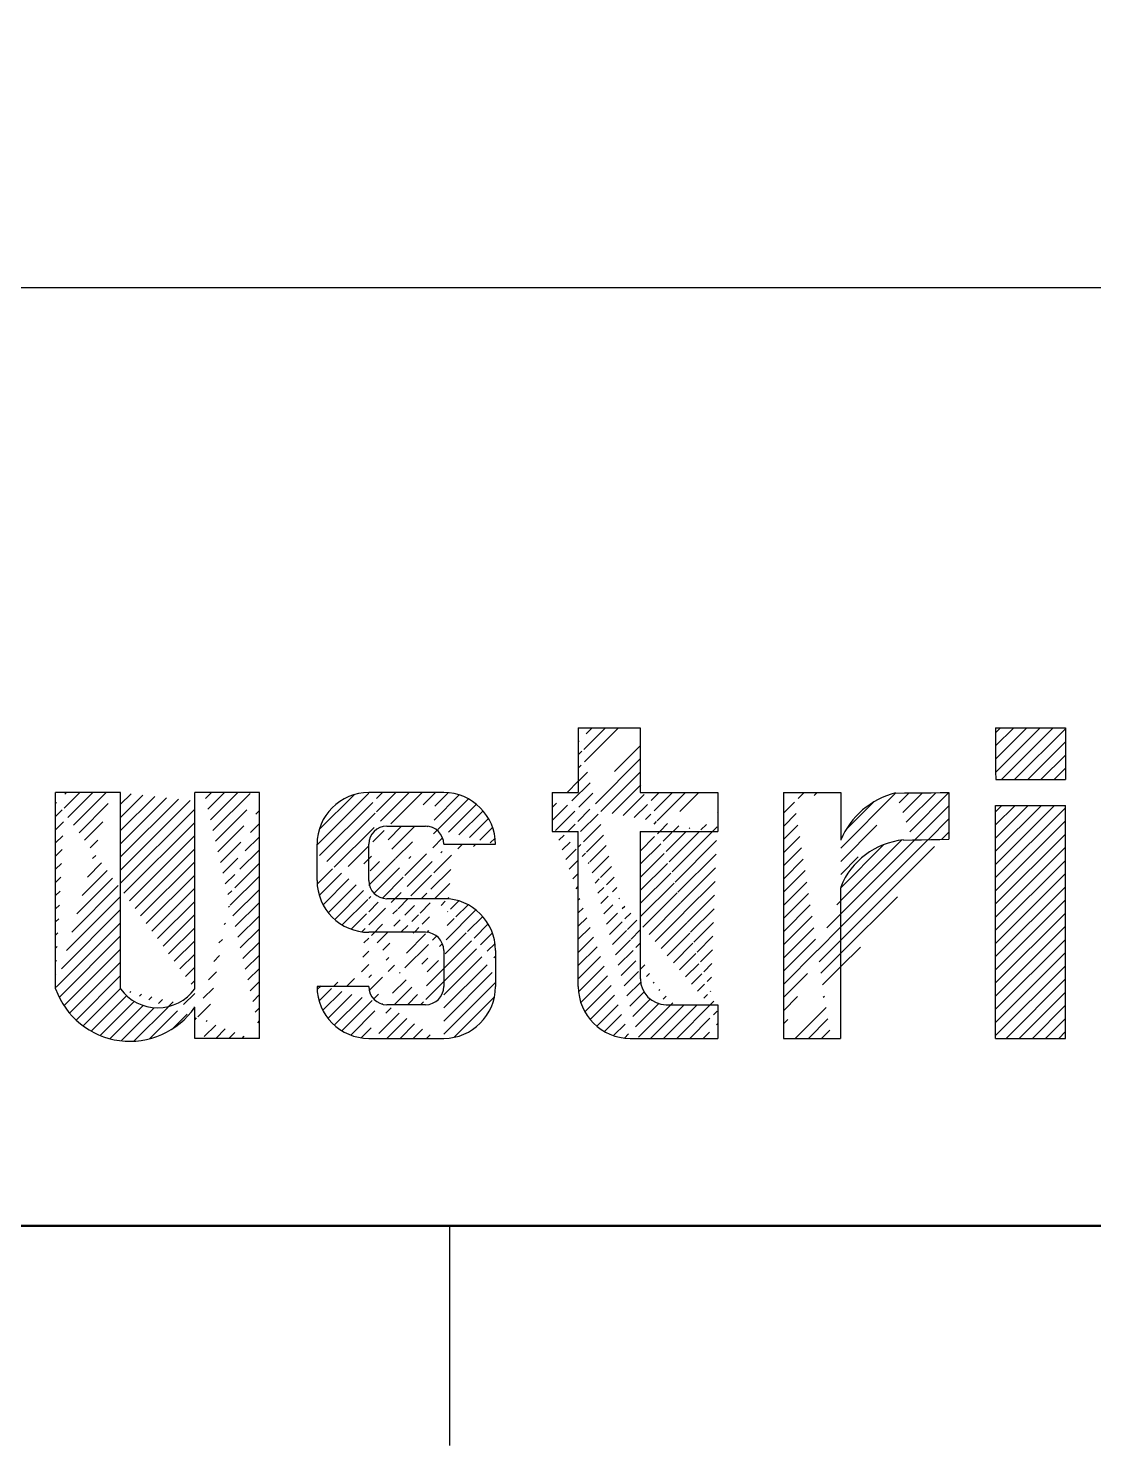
# Model space of a CAD drawing. Header units: millimetres. Extents: x 0 to 556, y 1 to 306.
# Drawn here: x 202.82 to 220.98, y 2.75 to 26.92 of the extents above; entities that cross this region are included whole.
import ezdxf
from ezdxf.enums import TextEntityAlignment as Align

# ---------------------------------------------------------------- set-up
doc = ezdxf.new("R2010")
doc.units = ezdxf.units.MM
doc.layers.add('LSIS LOGO', color=7, linetype='Continuous')
doc.layers.add('Sheet Line', color=3, linetype='Continuous')
doc.layers.add('Sheet Out Line', color=2, linetype='Continuous', lineweight=50)
doc.styles.add('WD_IEC', font='ISOCP2.shx', dxfattribs={"width": 1.1, "height": 2.4, "bigfont": 'whgtxt.shx'})
pattern_1 = [(45, (-164, -6.5), (-0.1122532, 0.1122532), [])]

# ---------------------------------------------------------------- blocks, each defined once
blk = doc.blocks.new('LSLOGO')
at = {"linetype": 'Continuous'}
h = blk.add_hatch(dxfattribs=at)
h.set_pattern_fill('ANSI31', color=256, scale=0.05, style=0)
h.set_pattern_definition(pattern_1)
edge = h.paths.add_edge_path()
edge.add_arc((49.696, 4.211), 0.441, 180, 270)
edge.add_line((48.198, 6.578), (48.198, 6.726))
edge.add_line((48.198, 6.432), (48.198, 6.578))
edge.add_line((48.198, 6.284), (48.198, 6.432))
edge.add_line((48.198, 6.138), (48.198, 6.284))
edge.add_line((48.198, 5.99), (48.198, 6.138))
edge.add_line((48.198, 5.844), (48.198, 5.99))
edge.add_line((48.198, 5.696), (48.198, 5.844))
edge.add_line((48.198, 5.549), (48.198, 5.696))
edge.add_line((48.198, 5.402), (48.198, 5.549))
edge.add_line((48.198, 5.255), (48.198, 5.402))
edge.add_line((48.198, 5.107), (48.198, 5.255))
edge.add_line((48.198, 4.961), (48.198, 5.107))
edge.add_line((48.198, 4.813), (48.198, 4.961))
edge.add_line((48.198, 4.667), (48.198, 4.813))
edge.add_line((48.198, 4.519), (48.198, 4.667))
edge.add_line((48.198, 4.373), (48.198, 4.519))
edge.add_line((48.198, 4.225), (48.198, 4.373))
edge.add_line((48.198, 4.079), (48.198, 4.225))
edge.add_arc((49.08, 4.078), 0.882, 180, 270)
edge.add_line((47.752, 6.891), (47.752, 6.726))
edge.add_line((47.752, 7.057), (47.752, 6.891))
edge.add_line((47.752, 7.221), (47.752, 7.057))
edge.add_line((47.752, 7.388), (47.752, 7.221))
edge.add_line((50.43, 6.726), (50.578, 6.726))
edge.add_line((50.284, 6.726), (50.43, 6.726))
edge.add_line((50.136, 6.726), (50.284, 6.726))
edge.add_line((49.99, 6.726), (50.136, 6.726))
edge.add_line((49.842, 6.726), (49.99, 6.726))
edge.add_line((49.696, 6.726), (49.842, 6.726))
edge.add_line((49.548, 6.726), (49.696, 6.726))
edge.add_line((49.402, 6.726), (49.548, 6.726))
edge.add_line((49.254, 6.726), (49.402, 6.726))
edge.add_line((50.43, 7.388), (50.578, 7.388))
edge.add_line((50.284, 7.388), (50.43, 7.388))
edge.add_line((50.136, 7.388), (50.284, 7.388))
edge.add_line((49.99, 7.388), (50.136, 7.388))
edge.add_line((49.842, 7.388), (49.99, 7.388))
edge.add_line((49.696, 7.388), (49.842, 7.388))
edge.add_line((49.548, 7.388), (49.696, 7.388))
edge.add_line((49.402, 7.388), (49.548, 7.388))
edge.add_line((49.254, 7.388), (49.402, 7.388))
edge.add_line((50.578, 3.34), (50.578, 3.196))
edge.add_line((50.578, 3.482), (50.578, 3.34))
edge.add_line((50.578, 3.625), (50.578, 3.482))
edge.add_line((50.578, 3.769), (50.578, 3.625))
edge.add_line((49.254, 7.545), (49.254, 7.388))
edge.add_line((49.254, 7.703), (49.254, 7.545))
edge.add_line((49.254, 7.86), (49.254, 7.703))
edge.add_line((49.254, 8.018), (49.254, 7.86))
edge.add_line((49.254, 8.176), (49.254, 8.018))
edge.add_line((49.254, 8.333), (49.254, 8.176))
edge.add_line((49.254, 8.491), (49.254, 8.333))
edge.add_line((48.049, 6.726), (48.198, 6.726))
edge.add_line((47.9, 6.726), (48.049, 6.726))
edge.add_line((47.752, 6.726), (47.9, 6.726))
edge.add_line((50.43, 3.769), (50.578, 3.769))
edge.add_line((50.284, 3.769), (50.43, 3.769))
edge.add_line((50.136, 3.769), (50.284, 3.769))
edge.add_line((49.99, 3.769), (50.136, 3.769))
edge.add_line((49.842, 3.769), (49.99, 3.769))
edge.add_line((49.696, 3.769), (49.842, 3.769))
edge.add_line((49.254, 4.359), (49.254, 4.211))
edge.add_line((49.254, 4.506), (49.254, 4.359))
edge.add_line((49.254, 4.654), (49.254, 4.506))
edge.add_line((49.254, 4.802), (49.254, 4.654))
edge.add_line((49.254, 4.95), (49.254, 4.802))
edge.add_line((49.254, 5.098), (49.254, 4.95))
edge.add_line((49.254, 5.247), (49.254, 5.098))
edge.add_line((49.254, 5.395), (49.254, 5.247))
edge.add_line((49.254, 5.542), (49.254, 5.395))
edge.add_line((49.254, 5.69), (49.254, 5.542))
edge.add_line((49.254, 5.838), (49.254, 5.69))
edge.add_line((49.254, 5.986), (49.254, 5.838))
edge.add_line((49.254, 6.133), (49.254, 5.986))
edge.add_line((49.254, 6.281), (49.254, 6.133))
edge.add_line((49.254, 6.429), (49.254, 6.281))
edge.add_line((49.254, 6.578), (49.254, 6.429))
edge.add_line((49.254, 6.726), (49.254, 6.578))
edge.add_line((50.578, 6.891), (50.578, 6.726))
edge.add_line((50.578, 7.057), (50.578, 6.891))
edge.add_line((50.578, 7.221), (50.578, 7.057))
edge.add_line((50.578, 7.388), (50.578, 7.221))
edge.add_line((50.429, 3.196), (50.578, 3.196))
edge.add_line((50.278, 3.196), (50.429, 3.196))
edge.add_line((50.129, 3.196), (50.278, 3.196))
edge.add_line((49.979, 3.196), (50.129, 3.196))
edge.add_line((49.829, 3.196), (49.979, 3.196))
edge.add_line((49.68, 3.196), (49.829, 3.196))
edge.add_line((49.53, 3.196), (49.68, 3.196))
edge.add_line((49.38, 3.196), (49.53, 3.196))
edge.add_line((49.23, 3.196), (49.38, 3.196))
edge.add_line((49.081, 3.196), (49.23, 3.196))
edge.add_line((48.049, 7.388), (48.198, 7.388))
edge.add_line((47.9, 7.388), (48.049, 7.388))
edge.add_line((47.752, 7.388), (47.9, 7.388))
edge.add_line((49.103, 8.491), (49.254, 8.491))
edge.add_line((48.953, 8.491), (49.103, 8.491))
edge.add_line((48.802, 8.491), (48.953, 8.491))
edge.add_line((48.65, 8.491), (48.802, 8.491))
edge.add_line((48.499, 8.491), (48.65, 8.491))
edge.add_line((48.349, 8.491), (48.499, 8.491))
edge.add_line((48.198, 8.491), (48.349, 8.491))
edge.add_line((48.198, 7.545), (48.198, 7.388))
edge.add_line((48.198, 7.703), (48.198, 7.545))
edge.add_line((48.198, 7.86), (48.198, 7.703))
edge.add_line((48.198, 8.018), (48.198, 7.86))
edge.add_line((48.198, 8.176), (48.198, 8.018))
edge.add_line((48.198, 8.333), (48.198, 8.176))
edge.add_line((48.198, 8.491), (48.198, 8.333))
h = blk.add_hatch(dxfattribs=at)
h.set_pattern_fill('ANSI31', color=256, scale=0.05, style=0)
h.set_pattern_definition(pattern_1)
h.paths.add_polyline_path([(56.354, 7.608), (56.502, 7.608), (56.502, 7.755), (56.502, 7.903), (56.502, 8.049), (56.502, 8.197), (56.502, 8.343), (56.502, 8.491), (56.354, 8.491), (56.205, 8.491), (56.056, 8.491), (55.907, 8.491), (55.758, 8.491), (55.608, 8.491), (55.461, 8.491), (55.311, 8.491), (55.311, 8.343), (55.311, 8.194), (55.311, 8.046), (55.311, 7.898), (55.311, 7.749), (55.317, 7.608), (55.466, 7.608), (55.614, 7.608), (55.762, 7.608), (55.91, 7.608), (56.059, 7.608), (56.207, 7.608)])
h = blk.add_hatch(dxfattribs=at)
h.set_pattern_fill('ANSI31', color=256, scale=0.05, style=0)
h.set_pattern_definition(pattern_1)
edge = h.paths.add_edge_path()
edge.add_line((40.397, 7.243), (40.397, 7.388))
edge.add_line((40.397, 7.096), (40.397, 7.243))
edge.add_line((40.397, 6.951), (40.397, 7.096))
edge.add_line((40.397, 6.805), (40.397, 6.951))
edge.add_line((40.397, 6.66), (40.397, 6.805))
edge.add_line((40.397, 6.513), (40.397, 6.66))
edge.add_line((40.397, 6.369), (40.397, 6.513))
edge.add_line((40.397, 6.222), (40.397, 6.369))
edge.add_line((40.397, 6.077), (40.397, 6.222))
edge.add_line((40.397, 5.931), (40.397, 6.077))
edge.add_line((40.397, 5.786), (40.397, 5.931))
edge.add_line((40.397, 5.639), (40.397, 5.786))
edge.add_line((40.397, 5.494), (40.397, 5.639))
edge.add_line((40.397, 5.348), (40.397, 5.494))
edge.add_line((40.397, 5.203), (40.397, 5.348))
edge.add_line((40.397, 5.058), (40.397, 5.203))
edge.add_line((40.397, 4.912), (40.397, 5.058))
edge.add_line((40.397, 4.765), (40.397, 4.912))
edge.add_line((40.397, 4.62), (40.397, 4.765))
edge.add_line((40.397, 4.475), (40.397, 4.62))
edge.add_line((40.397, 4.329), (40.397, 4.475))
edge.add_line((40.397, 4.184), (40.397, 4.329))
edge.add_line((40.397, 4.038), (40.397, 4.184))
edge.add_line((41.659, 7.243), (41.659, 7.388))
edge.add_line((41.659, 7.096), (41.659, 7.243))
edge.add_line((41.659, 6.951), (41.659, 7.096))
edge.add_line((41.659, 6.805), (41.659, 6.951))
edge.add_line((41.659, 6.66), (41.659, 6.805))
edge.add_line((41.659, 6.513), (41.659, 6.66))
edge.add_line((41.659, 6.369), (41.659, 6.513))
edge.add_line((41.659, 6.222), (41.659, 6.369))
edge.add_line((41.659, 6.077), (41.659, 6.222))
edge.add_line((41.659, 5.931), (41.659, 6.077))
edge.add_line((41.659, 5.786), (41.659, 5.931))
edge.add_line((41.659, 5.639), (41.659, 5.786))
edge.add_line((41.659, 5.494), (41.659, 5.639))
edge.add_line((41.659, 5.348), (41.659, 5.494))
edge.add_line((41.659, 5.203), (41.659, 5.348))
edge.add_line((41.659, 5.058), (41.659, 5.203))
edge.add_line((41.659, 4.912), (41.659, 5.058))
edge.add_line((41.659, 4.765), (41.659, 4.912))
edge.add_line((41.659, 4.62), (41.659, 4.765))
edge.add_line((41.659, 4.475), (41.659, 4.62))
edge.add_line((41.659, 4.329), (41.659, 4.475))
edge.add_line((41.659, 4.184), (41.659, 4.329))
edge.add_line((41.659, 4.038), (41.659, 4.184))
edge.add_line((41.659, 3.549), (41.659, 3.725))
edge.add_line((41.659, 3.372), (41.659, 3.549))
edge.add_line((41.659, 3.196), (41.659, 3.372))
edge.add_line((42.763, 7.243), (42.763, 7.388))
edge.add_line((42.763, 7.099), (42.763, 7.243))
edge.add_line((42.763, 6.954), (42.763, 7.099))
edge.add_line((42.763, 6.809), (42.763, 6.954))
edge.add_line((42.763, 6.665), (42.763, 6.809))
edge.add_line((42.763, 6.521), (42.763, 6.665))
edge.add_line((42.763, 6.376), (42.763, 6.521))
edge.add_line((42.763, 6.231), (42.763, 6.376))
edge.add_line((42.763, 6.087), (42.763, 6.231))
edge.add_line((42.763, 5.942), (42.763, 6.087))
edge.add_line((42.763, 5.797), (42.763, 5.942))
edge.add_line((42.763, 5.654), (42.763, 5.797))
edge.add_line((42.763, 5.509), (42.763, 5.654))
edge.add_line((42.763, 5.364), (42.763, 5.509))
edge.add_line((42.763, 5.219), (42.763, 5.364))
edge.add_line((42.763, 5.075), (42.763, 5.219))
edge.add_line((42.763, 4.93), (42.763, 5.075))
edge.add_line((42.763, 4.785), (42.763, 4.93))
edge.add_line((42.763, 4.642), (42.763, 4.785))
edge.add_line((42.763, 4.497), (42.763, 4.642))
edge.add_line((42.763, 4.352), (42.763, 4.497))
edge.add_line((42.763, 4.208), (42.763, 4.352))
edge.add_line((42.763, 4.063), (42.763, 4.208))
edge.add_line((42.763, 3.918), (42.763, 4.063))
edge.add_line((42.763, 3.775), (42.763, 3.918))
edge.add_line((42.763, 3.63), (42.763, 3.775))
edge.add_line((42.763, 3.485), (42.763, 3.63))
edge.add_line((42.763, 3.34), (42.763, 3.485))
edge.add_line((42.763, 3.196), (42.763, 3.34))
edge.add_line((41.817, 7.388), (41.659, 7.388))
edge.add_line((41.974, 7.388), (41.817, 7.388))
edge.add_line((42.132, 7.388), (41.974, 7.388))
edge.add_line((42.29, 7.388), (42.132, 7.388))
edge.add_line((42.447, 7.388), (42.29, 7.388))
edge.add_line((42.605, 7.388), (42.447, 7.388))
edge.add_line((42.763, 7.388), (42.605, 7.388))
edge.add_line((41.817, 3.196), (41.659, 3.196))
edge.add_line((41.974, 3.196), (41.817, 3.196))
edge.add_line((42.132, 3.196), (41.974, 3.196))
edge.add_line((42.29, 3.196), (42.132, 3.196))
edge.add_line((42.447, 3.196), (42.29, 3.196))
edge.add_line((42.605, 3.196), (42.447, 3.196))
edge.add_line((42.763, 3.196), (42.605, 3.196))
edge.add_arc((41.028, 4.499), 0.782, 216.1334, 323.8661)
edge.add_line((39.289, 7.243), (39.289, 7.388))
edge.add_line((39.289, 7.096), (39.289, 7.243))
edge.add_line((39.289, 6.951), (39.289, 7.096))
edge.add_line((39.289, 6.805), (39.289, 6.951))
edge.add_line((39.289, 6.66), (39.289, 6.805))
edge.add_line((39.289, 6.513), (39.289, 6.66))
edge.add_line((39.289, 6.369), (39.289, 6.513))
edge.add_line((39.289, 6.222), (39.289, 6.369))
edge.add_line((39.289, 6.077), (39.289, 6.222))
edge.add_line((39.289, 5.931), (39.289, 6.077))
edge.add_line((39.289, 5.786), (39.289, 5.931))
edge.add_line((39.289, 5.639), (39.289, 5.786))
edge.add_line((39.289, 5.494), (39.289, 5.639))
edge.add_line((39.289, 5.348), (39.289, 5.494))
edge.add_line((39.289, 5.203), (39.289, 5.348))
edge.add_line((39.289, 5.058), (39.289, 5.203))
edge.add_line((39.289, 4.912), (39.289, 5.058))
edge.add_line((39.289, 4.765), (39.289, 4.912))
edge.add_line((39.289, 4.62), (39.289, 4.765))
edge.add_line((39.289, 4.475), (39.289, 4.62))
edge.add_line((39.289, 4.329), (39.289, 4.475))
edge.add_line((39.289, 4.184), (39.289, 4.329))
edge.add_line((39.289, 4.038), (39.289, 4.184))
edge.add_line((39.448, 7.388), (39.289, 7.388))
edge.add_line((39.606, 7.388), (39.448, 7.388))
edge.add_line((39.763, 7.388), (39.606, 7.388))
edge.add_line((39.921, 7.388), (39.763, 7.388))
edge.add_line((40.08, 7.388), (39.921, 7.388))
edge.add_line((40.238, 7.388), (40.08, 7.388))
edge.add_line((40.397, 7.388), (40.238, 7.388))
edge.add_arc((40.555, 4.49), 1.344, 199.6562, 325.3066)
h = blk.add_hatch(dxfattribs=at)
h.set_pattern_fill('ANSI31', color=256, scale=0.05, style=0)
h.set_pattern_definition(pattern_1)
edge = h.paths.add_edge_path()
edge.add_line((45.1, 3.769), (44.936, 3.769))
edge.add_line((45.265, 3.769), (45.1, 3.769))
edge.add_line((45.43, 3.769), (45.265, 3.769))
edge.add_line((45.594, 3.769), (45.43, 3.769))
edge.add_line((45.762, 3.196), (45.904, 3.196))
edge.add_line((45.62, 3.196), (45.762, 3.196))
edge.add_line((45.478, 3.196), (45.62, 3.196))
edge.add_line((45.335, 3.196), (45.478, 3.196))
edge.add_line((45.195, 3.196), (45.335, 3.196))
edge.add_line((45.052, 3.196), (45.195, 3.196))
edge.add_line((44.91, 3.196), (45.052, 3.196))
edge.add_line((44.768, 3.196), (44.91, 3.196))
edge.add_line((44.626, 3.196), (44.768, 3.196))
edge.add_arc((45.595, 6.505), 0.309, 0, 90)
edge.add_arc((45.904, 6.505), 0.882, 0, 90)
edge.add_arc((44.935, 6.505), 0.309, 90, 180)
edge.add_arc((44.935, 5.887), 0.309, 180, 270)
edge.add_arc((45.595, 4.696), 0.309, 0, 90)
edge.add_arc((44.627, 6.505), 0.882, 90, 180)
edge.add_arc((44.627, 5.887), 0.882, 180, 270)
edge.add_arc((45.595, 4.078), 0.309, 270, 360)
edge.add_arc((45.904, 4.078), 0.882, 270, 360)
edge.add_arc((45.904, 4.696), 0.882, 0, 90)
edge.add_line((46.786, 4.232), (46.786, 4.079))
edge.add_line((46.786, 4.387), (46.786, 4.232))
edge.add_line((46.786, 4.542), (46.786, 4.387))
edge.add_line((46.786, 4.696), (46.786, 4.542))
edge.add_line((45.742, 5.579), (45.904, 5.579))
edge.add_line((45.58, 5.579), (45.742, 5.579))
edge.add_line((45.42, 5.579), (45.58, 5.579))
edge.add_line((45.258, 5.579), (45.42, 5.579))
edge.add_line((45.098, 5.579), (45.258, 5.579))
edge.add_line((44.936, 5.579), (45.098, 5.579))
edge.add_line((44.788, 5.005), (44.626, 5.005))
edge.add_line((44.95, 5.005), (44.788, 5.005))
edge.add_line((45.11, 5.005), (44.95, 5.005))
edge.add_line((45.272, 5.005), (45.11, 5.005))
edge.add_line((45.434, 5.005), (45.272, 5.005))
edge.add_line((45.594, 5.005), (45.434, 5.005))
edge.add_line((43.744, 6.35), (43.744, 6.505))
edge.add_line((43.744, 6.195), (43.744, 6.35))
edge.add_line((43.744, 6.042), (43.744, 6.195))
edge.add_line((43.744, 5.887), (43.744, 6.042))
edge.add_line((46.639, 6.505), (46.786, 6.505))
edge.add_line((46.492, 6.505), (46.639, 6.505))
edge.add_line((46.345, 6.505), (46.492, 6.505))
edge.add_line((46.198, 6.505), (46.345, 6.505))
edge.add_line((46.05, 6.505), (46.198, 6.505))
edge.add_line((45.904, 6.505), (46.05, 6.505))
edge.add_line((45.904, 4.232), (45.904, 4.079))
edge.add_line((45.904, 4.387), (45.904, 4.232))
edge.add_line((45.904, 4.542), (45.904, 4.387))
edge.add_line((45.904, 4.696), (45.904, 4.542))
edge.add_arc((44.627, 4.078), 0.882, 180, 270)
edge.add_line((45.43, 6.813), (45.594, 6.813))
edge.add_line((45.265, 6.813), (45.43, 6.813))
edge.add_line((45.1, 6.813), (45.265, 6.813))
edge.add_line((44.936, 6.813), (45.1, 6.813))
edge.add_line((44.626, 6.35), (44.626, 6.505))
edge.add_line((44.626, 6.195), (44.626, 6.35))
edge.add_line((44.626, 6.042), (44.626, 6.195))
edge.add_line((44.626, 5.887), (44.626, 6.042))
edge.add_arc((44.935, 4.078), 0.309, 180, 270)
edge.add_line((43.891, 4.079), (43.744, 4.079))
edge.add_line((44.038, 4.079), (43.891, 4.079))
edge.add_line((44.185, 4.079), (44.038, 4.079))
edge.add_line((44.332, 4.079), (44.185, 4.079))
edge.add_line((44.48, 4.079), (44.332, 4.079))
edge.add_line((44.626, 4.079), (44.48, 4.079))
edge.add_line((44.768, 7.388), (44.626, 7.388))
edge.add_line((44.91, 7.388), (44.768, 7.388))
edge.add_line((45.052, 7.388), (44.91, 7.388))
edge.add_line((45.195, 7.388), (45.052, 7.388))
edge.add_line((45.335, 7.388), (45.195, 7.388))
edge.add_line((45.478, 7.388), (45.335, 7.388))
edge.add_line((45.62, 7.388), (45.478, 7.388))
edge.add_line((45.762, 7.388), (45.62, 7.388))
edge.add_line((45.904, 7.388), (45.762, 7.388))
h = blk.add_hatch(dxfattribs=at)
h.set_pattern_fill('ANSI31', color=256, scale=0.05, style=0)
h.set_pattern_definition(pattern_1)
edge = h.paths.add_edge_path()
edge.add_line((54.515, 6.751), (54.515, 6.592))
edge.add_line((54.515, 6.91), (54.515, 6.751))
edge.add_line((54.515, 7.069), (54.515, 6.91))
edge.add_line((54.515, 7.228), (54.515, 7.069))
edge.add_line((54.515, 7.388), (54.515, 7.228))
edge.add_arc((53.864, 5.299), 1.286, 95.541, 158.1987)
edge.add_arc((53.941, 6.044), 1.378, 104.0364, 157.1662)
edge.add_line((52.671, 6.74), (52.671, 6.578))
edge.add_line((52.671, 6.902), (52.671, 6.74))
edge.add_line((52.671, 7.064), (52.671, 6.902))
edge.add_line((52.671, 7.226), (52.671, 7.064))
edge.add_line((52.671, 7.388), (52.671, 7.226))
edge.add_line((52.667, 3.338), (52.667, 3.196))
edge.add_line((52.667, 3.482), (52.667, 3.338))
edge.add_line((52.667, 3.624), (52.667, 3.482))
edge.add_line((52.667, 3.766), (52.667, 3.624))
edge.add_line((52.667, 3.91), (52.667, 3.766))
edge.add_line((52.667, 4.053), (52.667, 3.91))
edge.add_line((52.667, 4.195), (52.667, 4.053))
edge.add_line((52.667, 4.338), (52.667, 4.195))
edge.add_line((52.667, 4.481), (52.667, 4.338))
edge.add_line((52.667, 4.623), (52.667, 4.481))
edge.add_line((52.667, 4.767), (52.667, 4.623))
edge.add_line((52.667, 4.909), (52.667, 4.767))
edge.add_line((52.667, 5.053), (52.667, 4.909))
edge.add_line((52.667, 5.195), (52.667, 5.053))
edge.add_line((52.667, 5.338), (52.667, 5.195))
edge.add_line((52.667, 5.48), (52.667, 5.338))
edge.add_line((52.667, 5.624), (52.667, 5.48))
edge.add_line((52.667, 5.766), (52.667, 5.624))
edge.add_line((51.693, 3.34), (51.693, 3.196))
edge.add_line((51.693, 3.485), (51.693, 3.34))
edge.add_line((51.693, 3.63), (51.693, 3.485))
edge.add_line((51.693, 3.775), (51.693, 3.63))
edge.add_line((51.693, 3.918), (51.693, 3.775))
edge.add_line((51.693, 4.063), (51.693, 3.918))
edge.add_line((51.693, 4.208), (51.693, 4.063))
edge.add_line((51.693, 4.352), (51.693, 4.208))
edge.add_line((51.693, 4.497), (51.693, 4.352))
edge.add_line((51.693, 4.642), (51.693, 4.497))
edge.add_line((51.693, 4.785), (51.693, 4.642))
edge.add_line((51.693, 4.93), (51.693, 4.785))
edge.add_line((51.693, 5.075), (51.693, 4.93))
edge.add_line((51.693, 5.219), (51.693, 5.075))
edge.add_line((51.693, 5.364), (51.693, 5.219))
edge.add_line((51.693, 5.509), (51.693, 5.364))
edge.add_line((51.693, 5.654), (51.693, 5.509))
edge.add_line((51.693, 5.797), (51.693, 5.654))
edge.add_line((51.693, 5.942), (51.693, 5.797))
edge.add_line((51.693, 6.087), (51.693, 5.942))
edge.add_line((51.693, 6.231), (51.693, 6.087))
edge.add_line((51.693, 6.376), (51.693, 6.231))
edge.add_line((51.693, 6.521), (51.693, 6.376))
edge.add_line((51.693, 6.665), (51.693, 6.521))
edge.add_line((51.693, 6.809), (51.693, 6.665))
edge.add_line((51.693, 6.954), (51.693, 6.809))
edge.add_line((51.693, 7.099), (51.693, 6.954))
edge.add_line((51.693, 7.243), (51.693, 7.099))
edge.add_line((51.693, 7.388), (51.693, 7.243))
edge.add_line((52.508, 7.388), (52.671, 7.388))
edge.add_line((52.345, 7.388), (52.508, 7.388))
edge.add_line((52.181, 7.388), (52.345, 7.388))
edge.add_line((52.019, 7.388), (52.181, 7.388))
edge.add_line((51.856, 7.388), (52.019, 7.388))
edge.add_line((51.693, 7.388), (51.856, 7.388))
edge.add_line((52.504, 3.196), (52.667, 3.196))
edge.add_line((52.342, 3.196), (52.504, 3.196))
edge.add_line((52.18, 3.196), (52.342, 3.196))
edge.add_line((52.018, 3.196), (52.18, 3.196))
edge.add_line((51.855, 3.196), (52.018, 3.196))
edge.add_line((51.693, 3.196), (51.855, 3.196))
edge.add_line((54.363, 7.386), (54.515, 7.388))
edge.add_line((54.212, 7.385), (54.363, 7.386))
edge.add_line((54.06, 7.385), (54.212, 7.385))
edge.add_line((53.91, 7.383), (54.06, 7.385))
edge.add_line((53.758, 7.382), (53.91, 7.383))
edge.add_line((53.607, 7.38), (53.758, 7.382))
edge.add_line((54.36, 6.589), (54.515, 6.592))
edge.add_line((54.205, 6.587), (54.36, 6.589))
edge.add_line((54.05, 6.584), (54.205, 6.587))
edge.add_line((53.896, 6.581), (54.05, 6.584))
edge.add_line((53.741, 6.578), (53.896, 6.581))
h = blk.add_hatch(dxfattribs=at)
h.set_pattern_fill('ANSI31', color=256, scale=0.05, style=0)
h.set_pattern_definition(pattern_1)
h.paths.add_polyline_path([(56.502, 7.024), (56.502, 7.167), (56.354, 7.167), (56.205, 7.167), (56.056, 7.167), (55.907, 7.167), (55.758, 7.167), (55.608, 7.167), (55.461, 7.167), (55.311, 7.167), (55.311, 7.024), (55.311, 6.884), (55.311, 6.741), (55.311, 6.599), (55.311, 6.457), (55.311, 6.316), (55.311, 6.174), (55.311, 6.032), (55.311, 5.89), (55.311, 5.748), (55.311, 5.607), (55.311, 5.465), (55.311, 5.323), (55.311, 5.182), (55.311, 5.04), (55.311, 4.898), (55.311, 4.756), (55.311, 4.613), (55.311, 4.473), (55.311, 4.33), (55.311, 4.188), (55.311, 4.046), (55.311, 3.904), (55.311, 3.763), (55.311, 3.621), (55.311, 3.479), (55.311, 3.338), (55.311, 3.196), (55.461, 3.196), (55.608, 3.196), (55.758, 3.196), (55.907, 3.196), (56.056, 3.196), (56.205, 3.196), (56.354, 3.196), (56.502, 3.196), (56.502, 3.338), (56.502, 3.479), (56.502, 3.621), (56.502, 3.763), (56.502, 3.904), (56.502, 4.046), (56.502, 4.188), (56.502, 4.33), (56.502, 4.473), (56.502, 4.613), (56.502, 4.756), (56.502, 4.898), (56.502, 5.04), (56.502, 5.182), (56.502, 5.323), (56.502, 5.465), (56.502, 5.607), (56.502, 5.748), (56.502, 5.89), (56.502, 6.032), (56.502, 6.174), (56.502, 6.316), (56.502, 6.457), (56.502, 6.599), (56.502, 6.741), (56.502, 6.884)])
for p, q in [((48.198, 8.491), (48.198, 8.333)), ((48.198, 8.491), (48.349, 8.491)), ((48.349, 8.491), (48.499, 8.491)), ((48.499, 8.491), (48.65, 8.491)), ((48.65, 8.491), (48.802, 8.491)), ((48.802, 8.491), (48.953, 8.491)), ((48.953, 8.491), (49.103, 8.491)), ((49.103, 8.491), (49.254, 8.491)), ((49.254, 8.491), (49.254, 8.333)), ((55.311, 8.491), (55.461, 8.491)), ((55.311, 8.491), (55.311, 8.343)), ((55.461, 8.491), (55.608, 8.491)), ((55.608, 8.491), (55.758, 8.491)), ((55.758, 8.491), (55.907, 8.491)), ((55.907, 8.491), (56.056, 8.491)), ((56.056, 8.491), (56.205, 8.491)), ((56.205, 8.491), (56.354, 8.491)), ((56.354, 8.491), (56.502, 8.491)), ((56.502, 8.491), (56.502, 8.343)), ((48.198, 8.333), (48.198, 8.176)), ((49.254, 8.333), (49.254, 8.176)), ((55.311, 8.343), (55.311, 8.194)), ((56.502, 8.343), (56.502, 8.197)), ((48.198, 8.176), (48.198, 8.018)), ((48.198, 8.018), (48.198, 7.86)), ((49.254, 8.176), (49.254, 8.018)), ((49.254, 8.018), (49.254, 7.86)), ((55.311, 8.194), (55.311, 8.046)), ((55.311, 8.046), (55.311, 7.898)), ((56.502, 8.197), (56.502, 8.049)), ((56.502, 8.049), (56.502, 7.903)), ((48.198, 7.86), (48.198, 7.703)), ((49.254, 7.86), (49.254, 7.703)), ((55.311, 7.898), (55.311, 7.749)), ((55.311, 7.749), (55.317, 7.608)), ((56.502, 7.903), (56.502, 7.755)), ((56.502, 7.755), (56.502, 7.608)), ((48.198, 7.703), (48.198, 7.545)), ((48.198, 7.545), (48.198, 7.388)), ((49.254, 7.703), (49.254, 7.545)), ((49.254, 7.545), (49.254, 7.388)), ((55.317, 7.608), (55.466, 7.608)), ((55.466, 7.608), (55.614, 7.608)), ((55.614, 7.608), (55.762, 7.608)), ((55.762, 7.608), (55.91, 7.608)), ((55.91, 7.608), (56.059, 7.608)), ((56.059, 7.608), (56.207, 7.608)), ((56.207, 7.608), (56.354, 7.608)), ((56.354, 7.608), (56.502, 7.608)), ((39.448, 7.388), (39.289, 7.388)), ((39.289, 7.243), (39.289, 7.388)), ((39.606, 7.388), (39.448, 7.388)), ((39.763, 7.388), (39.606, 7.388)), ((39.921, 7.388), (39.763, 7.388)), ((40.08, 7.388), (39.921, 7.388)), ((40.238, 7.388), (40.08, 7.388)), ((40.397, 7.388), (40.238, 7.388)), ((40.397, 7.243), (40.397, 7.388)), ((41.817, 7.388), (41.659, 7.388)), ((41.659, 7.243), (41.659, 7.388)), ((41.974, 7.388), (41.817, 7.388)), ((42.132, 7.388), (41.974, 7.388)), ((42.29, 7.388), (42.132, 7.388)), ((42.447, 7.388), (42.29, 7.388)), ((42.605, 7.388), (42.447, 7.388)), ((42.763, 7.388), (42.605, 7.388)), ((42.763, 7.243), (42.763, 7.388)), ((44.768, 7.388), (44.626, 7.388)), ((44.91, 7.388), (44.768, 7.388)), ((45.052, 7.388), (44.91, 7.388)), ((45.195, 7.388), (45.052, 7.388)), ((45.335, 7.388), (45.195, 7.388)), ((45.478, 7.388), (45.335, 7.388)), ((45.62, 7.388), (45.478, 7.388)), ((45.762, 7.388), (45.62, 7.388)), ((45.904, 7.388), (45.762, 7.388)), ((47.752, 7.388), (47.9, 7.388)), ((47.752, 7.388), (47.752, 7.221)), ((47.9, 7.388), (48.049, 7.388)), ((48.049, 7.388), (48.198, 7.388)), ((49.254, 7.388), (49.402, 7.388)), ((49.402, 7.388), (49.548, 7.388)), ((49.548, 7.388), (49.696, 7.388)), ((49.696, 7.388), (49.842, 7.388)), ((49.842, 7.388), (49.99, 7.388)), ((49.99, 7.388), (50.136, 7.388)), ((50.136, 7.388), (50.284, 7.388)), ((50.284, 7.388), (50.43, 7.388)), ((50.43, 7.388), (50.578, 7.388)), ((50.578, 7.388), (50.578, 7.221)), ((51.693, 7.388), (51.856, 7.388)), ((51.693, 7.388), (51.693, 7.243)), ((51.856, 7.388), (52.019, 7.388)), ((52.019, 7.388), (52.181, 7.388)), ((52.181, 7.388), (52.345, 7.388)), ((52.345, 7.388), (52.508, 7.388)), ((52.508, 7.388), (52.671, 7.388)), ((52.671, 7.388), (52.671, 7.226)), ((53.607, 7.38), (53.758, 7.382)), ((53.758, 7.382), (53.91, 7.383)), ((53.91, 7.383), (54.06, 7.385)), ((54.06, 7.385), (54.212, 7.385)), ((54.212, 7.385), (54.363, 7.386)), ((54.363, 7.386), (54.515, 7.388)), ((54.515, 7.388), (54.515, 7.228)), ((39.289, 7.096), (39.289, 7.243)), ((39.289, 6.951), (39.289, 7.096)), ((40.397, 7.096), (40.397, 7.243)), ((40.397, 6.951), (40.397, 7.096)), ((41.659, 7.096), (41.659, 7.243)), ((41.659, 6.951), (41.659, 7.096)), ((42.763, 7.099), (42.763, 7.243)), ((42.763, 6.954), (42.763, 7.099)), ((47.752, 7.221), (47.752, 7.057)), ((47.752, 7.057), (47.752, 6.891)), ((50.578, 7.221), (50.578, 7.057)), ((50.578, 7.057), (50.578, 6.891)), ((51.693, 7.243), (51.693, 7.099)), ((51.693, 7.099), (51.693, 6.954)), ((52.671, 7.226), (52.671, 7.064)), ((52.671, 7.064), (52.671, 6.902)), ((54.515, 7.228), (54.515, 7.069)), ((54.515, 7.069), (54.515, 6.91)), ((55.311, 7.167), (55.461, 7.167)), ((55.311, 7.024), (55.311, 7.167)), ((55.311, 6.884), (55.311, 7.024)), ((55.461, 7.167), (55.608, 7.167)), ((55.608, 7.167), (55.758, 7.167)), ((55.758, 7.167), (55.907, 7.167)), ((55.907, 7.167), (56.056, 7.167)), ((56.056, 7.167), (56.205, 7.167)), ((56.205, 7.167), (56.354, 7.167)), ((56.354, 7.167), (56.502, 7.167)), ((56.502, 7.024), (56.502, 7.167)), ((56.502, 6.884), (56.502, 7.024)), ((39.289, 6.805), (39.289, 6.951)), ((39.289, 6.66), (39.289, 6.805)), ((40.397, 6.805), (40.397, 6.951)), ((40.397, 6.66), (40.397, 6.805)), ((41.659, 6.805), (41.659, 6.951)), ((41.659, 6.66), (41.659, 6.805)), ((42.763, 6.809), (42.763, 6.954)), ((42.763, 6.665), (42.763, 6.809)), ((44.936, 6.813), (45.1, 6.813)), ((45.1, 6.813), (45.265, 6.813)), ((45.265, 6.813), (45.43, 6.813)), ((45.43, 6.813), (45.594, 6.813)), ((47.752, 6.891), (47.752, 6.726)), ((50.578, 6.891), (50.578, 6.726)), ((51.693, 6.954), (51.693, 6.809)), ((51.693, 6.809), (51.693, 6.665)), ((52.671, 6.902), (52.671, 6.74)), ((54.515, 6.91), (54.515, 6.751)), ((55.311, 6.741), (55.311, 6.884)), ((56.502, 6.741), (56.502, 6.884)), ((39.289, 6.513), (39.289, 6.66)), ((40.397, 6.513), (40.397, 6.66)), ((41.659, 6.513), (41.659, 6.66)), ((42.763, 6.521), (42.763, 6.665)), ((47.752, 6.726), (47.9, 6.726)), ((47.9, 6.726), (48.049, 6.726)), ((48.049, 6.726), (48.198, 6.726)), ((48.198, 6.578), (48.198, 6.726)), ((48.198, 6.432), (48.198, 6.578)), ((49.254, 6.726), (49.254, 6.578)), ((49.254, 6.726), (49.402, 6.726)), ((49.254, 6.578), (49.254, 6.429)), ((49.402, 6.726), (49.548, 6.726)), ((49.548, 6.726), (49.696, 6.726)), ((49.696, 6.726), (49.842, 6.726)), ((49.842, 6.726), (49.99, 6.726)), ((49.99, 6.726), (50.136, 6.726)), ((50.136, 6.726), (50.284, 6.726)), ((50.284, 6.726), (50.43, 6.726)), ((50.43, 6.726), (50.578, 6.726)), ((51.693, 6.665), (51.693, 6.521)), ((52.671, 6.74), (52.671, 6.578)), ((53.741, 6.578), (53.896, 6.581)), ((53.896, 6.581), (54.05, 6.584)), ((54.05, 6.584), (54.205, 6.587)), ((54.205, 6.587), (54.36, 6.589)), ((54.36, 6.589), (54.515, 6.592)), ((54.515, 6.751), (54.515, 6.592)), ((55.311, 6.599), (55.311, 6.741)), ((55.311, 6.457), (55.311, 6.599)), ((56.502, 6.599), (56.502, 6.741)), ((56.502, 6.457), (56.502, 6.599)), ((39.289, 6.369), (39.289, 6.513)), ((39.289, 6.222), (39.289, 6.369)), ((40.397, 6.369), (40.397, 6.513)), ((40.397, 6.222), (40.397, 6.369)), ((41.659, 6.369), (41.659, 6.513)), ((41.659, 6.222), (41.659, 6.369)), ((42.763, 6.376), (42.763, 6.521)), ((42.763, 6.231), (42.763, 6.376)), ((43.744, 6.35), (43.744, 6.505)), ((43.744, 6.195), (43.744, 6.35)), ((44.626, 6.35), (44.626, 6.505)), ((44.626, 6.195), (44.626, 6.35)), ((45.904, 6.505), (46.05, 6.505)), ((46.05, 6.505), (46.198, 6.505)), ((46.198, 6.505), (46.345, 6.505)), ((46.345, 6.505), (46.492, 6.505)), ((46.492, 6.505), (46.639, 6.505)), ((46.639, 6.505), (46.786, 6.505)), ((48.198, 6.284), (48.198, 6.432)), ((49.254, 6.429), (49.254, 6.281)), ((51.693, 6.521), (51.693, 6.376)), ((51.693, 6.376), (51.693, 6.231)), ((55.311, 6.316), (55.311, 6.457)), ((55.311, 6.174), (55.311, 6.316)), ((56.502, 6.316), (56.502, 6.457)), ((56.502, 6.174), (56.502, 6.316)), ((39.289, 6.077), (39.289, 6.222)), ((39.289, 5.931), (39.289, 6.077)), ((40.397, 6.077), (40.397, 6.222)), ((40.397, 5.931), (40.397, 6.077)), ((41.659, 6.077), (41.659, 6.222)), ((41.659, 5.931), (41.659, 6.077)), ((42.763, 6.087), (42.763, 6.231)), ((42.763, 5.942), (42.763, 6.087)), ((43.744, 6.042), (43.744, 6.195)), ((44.626, 6.042), (44.626, 6.195)), ((48.198, 6.138), (48.198, 6.284)), ((48.198, 5.99), (48.198, 6.138)), ((49.254, 6.281), (49.254, 6.133)), ((49.254, 6.133), (49.254, 5.986)), ((51.693, 6.231), (51.693, 6.087)), ((51.693, 6.087), (51.693, 5.942)), ((55.311, 6.032), (55.311, 6.174)), ((56.502, 6.032), (56.502, 6.174)), ((39.289, 5.786), (39.289, 5.931)), ((40.397, 5.786), (40.397, 5.931)), ((41.659, 5.786), (41.659, 5.931)), ((42.763, 5.797), (42.763, 5.942)), ((43.744, 5.887), (43.744, 6.042)), ((44.626, 5.887), (44.626, 6.042)), ((48.198, 5.844), (48.198, 5.99)), ((48.198, 5.696), (48.198, 5.844)), ((49.254, 5.986), (49.254, 5.838)), ((49.254, 5.838), (49.254, 5.69)), ((51.693, 5.942), (51.693, 5.797)), ((55.311, 5.89), (55.311, 6.032)), ((55.311, 5.748), (55.311, 5.89)), ((56.502, 5.89), (56.502, 6.032)), ((56.502, 5.748), (56.502, 5.89)), ((39.289, 5.639), (39.289, 5.786)), ((39.289, 5.494), (39.289, 5.639)), ((40.397, 5.639), (40.397, 5.786)), ((40.397, 5.494), (40.397, 5.639)), ((41.659, 5.639), (41.659, 5.786)), ((41.659, 5.494), (41.659, 5.639)), ((42.763, 5.654), (42.763, 5.797)), ((42.763, 5.509), (42.763, 5.654)), ((44.936, 5.579), (45.098, 5.579)), ((45.098, 5.579), (45.258, 5.579)), ((45.258, 5.579), (45.42, 5.579)), ((45.42, 5.579), (45.58, 5.579)), ((45.58, 5.579), (45.742, 5.579)), ((45.742, 5.579), (45.904, 5.579)), ((48.198, 5.549), (48.198, 5.696)), ((49.254, 5.69), (49.254, 5.542)), ((51.693, 5.797), (51.693, 5.654)), ((51.693, 5.654), (51.693, 5.509)), ((52.667, 5.766), (52.667, 5.624)), ((52.667, 5.624), (52.667, 5.48)), ((55.311, 5.607), (55.311, 5.748)), ((55.311, 5.465), (55.311, 5.607)), ((56.502, 5.607), (56.502, 5.748)), ((56.502, 5.465), (56.502, 5.607)), ((39.289, 5.348), (39.289, 5.494)), ((39.289, 5.203), (39.289, 5.348)), ((40.397, 5.348), (40.397, 5.494)), ((40.397, 5.203), (40.397, 5.348)), ((41.659, 5.348), (41.659, 5.494)), ((41.659, 5.203), (41.659, 5.348)), ((42.763, 5.364), (42.763, 5.509)), ((42.763, 5.219), (42.763, 5.364)), ((48.198, 5.402), (48.198, 5.549)), ((48.198, 5.255), (48.198, 5.402)), ((49.254, 5.542), (49.254, 5.395)), ((49.254, 5.395), (49.254, 5.247)), ((51.693, 5.509), (51.693, 5.364)), ((51.693, 5.364), (51.693, 5.219)), ((52.667, 5.48), (52.667, 5.338)), ((52.667, 5.338), (52.667, 5.195)), ((55.311, 5.323), (55.311, 5.465)), ((55.311, 5.182), (55.311, 5.323)), ((56.502, 5.323), (56.502, 5.465)), ((56.502, 5.182), (56.502, 5.323)), ((39.289, 5.058), (39.289, 5.203)), ((40.397, 5.058), (40.397, 5.203)), ((41.659, 5.058), (41.659, 5.203)), ((42.763, 5.075), (42.763, 5.219)), ((48.198, 5.107), (48.198, 5.255)), ((48.198, 4.961), (48.198, 5.107)), ((49.254, 5.247), (49.254, 5.098)), ((49.254, 5.098), (49.254, 4.95)), ((51.693, 5.219), (51.693, 5.075)), ((52.667, 5.195), (52.667, 5.053)), ((55.311, 5.04), (55.311, 5.182)), ((56.502, 5.04), (56.502, 5.182)), ((39.289, 4.912), (39.289, 5.058)), ((39.289, 4.765), (39.289, 4.912)), ((40.397, 4.912), (40.397, 5.058)), ((40.397, 4.765), (40.397, 4.912)), ((41.659, 4.912), (41.659, 5.058)), ((41.659, 4.765), (41.659, 4.912)), ((42.763, 4.93), (42.763, 5.075)), ((42.763, 4.785), (42.763, 4.93)), ((44.788, 5.005), (44.626, 5.005)), ((44.95, 5.005), (44.788, 5.005)), ((45.11, 5.005), (44.95, 5.005)), ((45.272, 5.005), (45.11, 5.005)), ((45.434, 5.005), (45.272, 5.005)), ((45.594, 5.005), (45.434, 5.005)), ((48.198, 4.813), (48.198, 4.961)), ((49.254, 4.95), (49.254, 4.802)), ((51.693, 5.075), (51.693, 4.93)), ((51.693, 4.93), (51.693, 4.785)), ((52.667, 5.053), (52.667, 4.909)), ((52.667, 4.909), (52.667, 4.767)), ((55.311, 4.898), (55.311, 5.04)), ((55.311, 4.756), (55.311, 4.898)), ((56.502, 4.898), (56.502, 5.04)), ((56.502, 4.756), (56.502, 4.898)), ((39.289, 4.62), (39.289, 4.765)), ((39.289, 4.475), (39.289, 4.62)), ((40.397, 4.62), (40.397, 4.765)), ((40.397, 4.475), (40.397, 4.62)), ((41.659, 4.62), (41.659, 4.765)), ((41.659, 4.475), (41.659, 4.62)), ((42.763, 4.642), (42.763, 4.785)), ((42.763, 4.497), (42.763, 4.642)), ((45.904, 4.696), (45.904, 4.542)), ((46.786, 4.696), (46.786, 4.542)), ((48.198, 4.667), (48.198, 4.813)), ((48.198, 4.519), (48.198, 4.667)), ((49.254, 4.802), (49.254, 4.654)), ((49.254, 4.654), (49.254, 4.506)), ((51.693, 4.785), (51.693, 4.642)), ((51.693, 4.642), (51.693, 4.497)), ((52.667, 4.767), (52.667, 4.623)), ((52.667, 4.623), (52.667, 4.481)), ((55.311, 4.613), (55.311, 4.756)), ((55.311, 4.473), (55.311, 4.613)), ((56.502, 4.613), (56.502, 4.756)), ((56.502, 4.473), (56.502, 4.613)), ((39.289, 4.329), (39.289, 4.475)), ((40.397, 4.329), (40.397, 4.475)), ((41.659, 4.329), (41.659, 4.475)), ((42.763, 4.352), (42.763, 4.497)), ((42.763, 4.208), (42.763, 4.352)), ((45.904, 4.542), (45.904, 4.387)), ((45.904, 4.387), (45.904, 4.232)), ((46.786, 4.542), (46.786, 4.387)), ((46.786, 4.387), (46.786, 4.232)), ((48.198, 4.373), (48.198, 4.519)), ((48.198, 4.225), (48.198, 4.373)), ((49.254, 4.506), (49.254, 4.359)), ((49.254, 4.359), (49.254, 4.211)), ((51.693, 4.497), (51.693, 4.352)), ((51.693, 4.352), (51.693, 4.208)), ((52.667, 4.481), (52.667, 4.338)), ((55.311, 4.33), (55.311, 4.473)), ((56.502, 4.33), (56.502, 4.473)), ((39.289, 4.184), (39.289, 4.329)), ((39.289, 4.038), (39.289, 4.184)), ((40.397, 4.184), (40.397, 4.329)), ((40.397, 4.038), (40.397, 4.184)), ((41.659, 4.184), (41.659, 4.329)), ((41.659, 4.038), (41.659, 4.184)), ((42.763, 4.063), (42.763, 4.208)), ((45.904, 4.232), (45.904, 4.079)), ((46.786, 4.232), (46.786, 4.079)), ((48.198, 4.079), (48.198, 4.225)), ((51.693, 4.208), (51.693, 4.063)), ((52.667, 4.338), (52.667, 4.195)), ((52.667, 4.195), (52.667, 4.053)), ((55.311, 4.188), (55.311, 4.33)), ((55.311, 4.046), (55.311, 4.188)), ((56.502, 4.188), (56.502, 4.33)), ((56.502, 4.046), (56.502, 4.188)), ((42.763, 3.918), (42.763, 4.063)), ((42.763, 3.775), (42.763, 3.918)), ((43.891, 4.079), (43.744, 4.079)), ((44.038, 4.079), (43.891, 4.079)), ((44.185, 4.079), (44.038, 4.079)), ((44.332, 4.079), (44.185, 4.079)), ((44.48, 4.079), (44.332, 4.079)), ((44.626, 4.079), (44.48, 4.079)), ((51.693, 4.063), (51.693, 3.918)), ((51.693, 3.918), (51.693, 3.775)), ((52.667, 4.053), (52.667, 3.91)), ((52.667, 3.91), (52.667, 3.766)), ((55.311, 3.904), (55.311, 4.046)), ((55.311, 3.763), (55.311, 3.904)), ((56.502, 3.904), (56.502, 4.046)), ((56.502, 3.763), (56.502, 3.904)), ((41.659, 3.549), (41.659, 3.725)), ((42.763, 3.63), (42.763, 3.775)), ((42.763, 3.485), (42.763, 3.63)), ((45.1, 3.769), (44.936, 3.769)), ((45.265, 3.769), (45.1, 3.769)), ((45.43, 3.769), (45.265, 3.769)), ((45.594, 3.769), (45.43, 3.769)), ((49.696, 3.769), (49.842, 3.769)), ((49.842, 3.769), (49.99, 3.769)), ((49.99, 3.769), (50.136, 3.769)), ((50.136, 3.769), (50.284, 3.769)), ((50.284, 3.769), (50.43, 3.769)), ((50.43, 3.769), (50.578, 3.769)), ((50.578, 3.769), (50.578, 3.625)), ((51.693, 3.775), (51.693, 3.63)), ((51.693, 3.63), (51.693, 3.485)), ((52.667, 3.766), (52.667, 3.624)), ((55.311, 3.621), (55.311, 3.763)), ((56.502, 3.621), (56.502, 3.763)), ((41.659, 3.372), (41.659, 3.549)), ((42.763, 3.34), (42.763, 3.485)), ((50.578, 3.625), (50.578, 3.482)), ((50.578, 3.482), (50.578, 3.34)), ((51.693, 3.485), (51.693, 3.34)), ((52.667, 3.624), (52.667, 3.482)), ((52.667, 3.482), (52.667, 3.338)), ((55.311, 3.479), (55.311, 3.621)), ((55.311, 3.338), (55.311, 3.479)), ((56.502, 3.479), (56.502, 3.621)), ((56.502, 3.338), (56.502, 3.479)), ((41.659, 3.196), (41.659, 3.372)), ((41.817, 3.196), (41.659, 3.196)), ((41.974, 3.196), (41.817, 3.196)), ((42.132, 3.196), (41.974, 3.196)), ((42.29, 3.196), (42.132, 3.196)), ((42.447, 3.196), (42.29, 3.196)), ((42.605, 3.196), (42.447, 3.196)), ((42.763, 3.196), (42.605, 3.196)), ((42.763, 3.196), (42.763, 3.34)), ((44.626, 3.196), (44.768, 3.196)), ((44.768, 3.196), (44.91, 3.196)), ((44.91, 3.196), (45.052, 3.196)), ((45.052, 3.196), (45.195, 3.196)), ((45.195, 3.196), (45.335, 3.196)), ((45.335, 3.196), (45.478, 3.196)), ((45.478, 3.196), (45.62, 3.196)), ((45.62, 3.196), (45.762, 3.196)), ((45.762, 3.196), (45.904, 3.196)), ((49.081, 3.196), (49.23, 3.196)), ((49.23, 3.196), (49.38, 3.196)), ((49.38, 3.196), (49.53, 3.196)), ((49.53, 3.196), (49.68, 3.196)), ((49.68, 3.196), (49.829, 3.196)), ((49.829, 3.196), (49.979, 3.196)), ((49.979, 3.196), (50.129, 3.196)), ((50.129, 3.196), (50.278, 3.196)), ((50.278, 3.196), (50.429, 3.196)), ((50.429, 3.196), (50.578, 3.196)), ((50.578, 3.34), (50.578, 3.196)), ((51.693, 3.34), (51.693, 3.196)), ((51.693, 3.196), (51.855, 3.196)), ((51.855, 3.196), (52.018, 3.196)), ((52.018, 3.196), (52.18, 3.196)), ((52.18, 3.196), (52.342, 3.196)), ((52.342, 3.196), (52.504, 3.196)), ((52.504, 3.196), (52.667, 3.196)), ((52.667, 3.338), (52.667, 3.196)), ((55.311, 3.196), (55.311, 3.338)), ((55.311, 3.196), (55.461, 3.196)), ((55.461, 3.196), (55.608, 3.196)), ((55.608, 3.196), (55.758, 3.196)), ((55.758, 3.196), (55.907, 3.196)), ((55.907, 3.196), (56.056, 3.196)), ((56.056, 3.196), (56.205, 3.196)), ((56.205, 3.196), (56.354, 3.196)), ((56.354, 3.196), (56.502, 3.196)), ((56.502, 3.196), (56.502, 3.338))]:
    blk.add_line(p, q, dxfattribs=at)
for centre, radius, start, end in [((44.627, 6.505), 0.882, 90, 180), ((45.904, 6.505), 0.882, 0, 90), ((53.941, 6.044), 1.378, 104.0364, 157.1662), ((44.935, 6.505), 0.309, 90, 180), ((45.595, 6.505), 0.309, 0, 90), ((53.864, 5.299), 1.286, 95.541, 158.1987), ((44.627, 5.887), 0.882, 180, 270), ((44.935, 5.887), 0.309, 180, 270), ((45.904, 4.696), 0.882, 0, 90), ((45.595, 4.696), 0.309, 0, 90), ((49.696, 4.211), 0.441, 180, 270), ((40.555, 4.49), 1.344, 199.6562, 325.3066), ((41.028, 4.499), 0.782, 216.1334, 323.8661), ((44.627, 4.078), 0.882, 180, 270), ((44.935, 4.078), 0.309, 180, 270), ((45.595, 4.078), 0.309, 270, 0), ((45.904, 4.078), 0.882, 270, 0), ((49.08, 4.078), 0.882, 180, 270)]:
    blk.add_arc(centre, radius, start, end, dxfattribs=at)
blk = doc.blocks.new('LSSA3')
at = {"layer": 'Sheet Line'}
for p, q in [((164, 22.5), (404, 22.5)), ((210, 6.5), (210, 2.75))]:
    blk.add_line(p, q, dxfattribs=at)
at = {"layer": 'Sheet Out Line'}
blk.add_lwpolyline([(16, 6.5), (404, 6.5), (404, 283.5), (16, 283.5)], close=True, dxfattribs=at)
at = {"layer": 'LSIS LOGO'}
blk.add_blockref('LSLOGO', (164, 6.5), dxfattribs=at)
at = {"style": 'WD_IEC', "width": 1.1}
for tag, height, p in [('DESC4', 2.4, (57.5, 39.5)), ('CUSTOMERS31', 3.8, (219, 38)), ('TITLE1', 3.6, (333, 37.5)), ('CUSTOMERS21', 3.8, (219, 35.25)), ('DESC3', 2.4, (57.5, 33.5)), ('CUSTOMERS32', 3.8, (219, 32.5)), ('TITLE2', 3.6, (333, 32.5)), ('CUSTOMERS22', 3.8, (219, 29.75)), ('RN', 3.5, (398, 28.75)), ('TITLE3', 3.6, (333, 27.5)), ('CUSTOMERS33', 3.8, (219, 27)), ('DESC2', 2.4, (57.5, 27.5)), ('DESC1', 2.4, (57.5, 21.5)), ('WORKNO', 3.5, (365.5, 18.5)), ('FILE', 2.4, (314, 18.5)), ('DESC0', 2.4, (57.5, 15.5)), ('SHN', 2.4, (395, 12)), ('TSH', 2.4, (401, 9))]:
    blk.add_attdef(tag, text='', height=height, dxfattribs=at).set_placement(p, align=Align.MIDDLE_CENTER)
at = {"style": 'WD_IEC'}
for tag, p in [('DATE4', (96.5, 39.5)), ('DRWN4', (111.5, 39.5)), ('DSGN4', (126.5, 39.5)), ('CHKD4', (141.5, 39.5)), ('APPD4', (156.5, 39.5)), ('DATE3', (96.5, 33.5)), ('DRWN3', (111.5, 33.5)), ('DSGN3', (126.5, 33.5)), ('CHKD3', (141.5, 33.5)), ('APPD3', (156.5, 33.5)), ('DATE2', (96.5, 27.5)), ('DRWN2', (111.5, 27.5)), ('DSGN2', (126.5, 27.5)), ('CHKD2', (141.5, 27.5)), ('APPD2', (156.5, 27.5)), ('DATE1', (96.5, 21.5)), ('DRWN1', (111.5, 21.5)), ('DSGN1', (126.5, 21.5)), ('CHKD1', (141.5, 21.5)), ('APPD1', (156.5, 21.5)), ('DATE0', (96.5, 15.5)), ('DRWN0', (111.5, 15.5)), ('DSGN0', (126.5, 15.5)), ('CHKD0', (141.5, 15.5)), ('APPD0', (156.5, 15.5))]:
    blk.add_attdef(tag, text='', height=2.4, dxfattribs=at).set_placement(p, align=Align.MIDDLE_CENTER)
at = {"style": 'WD_IEC', "width": 1.1}
for tag, p in [('DWG1ST', (345, 10.5)), ('DWGNO', (373.491, 10.5))]:
    blk.add_attdef(tag, text='', height=3.5, dxfattribs=at).set_placement(p, align=Align.MIDDLE_LEFT)
at = {"style": 'WD_IEC', "width": 1.1, "flags": 9}
blk.add_attdef('WD_TB', (0, 0), '', height=2.4, dxfattribs=at)

msp = doc.modelspace()

# ---------------------------------------------------------------- block references
at = {"linetype": 'Continuous'}
msp.add_blockref('LSSA3', (0, 0), dxfattribs=at)

doc.saveas('drawing.dxf')
